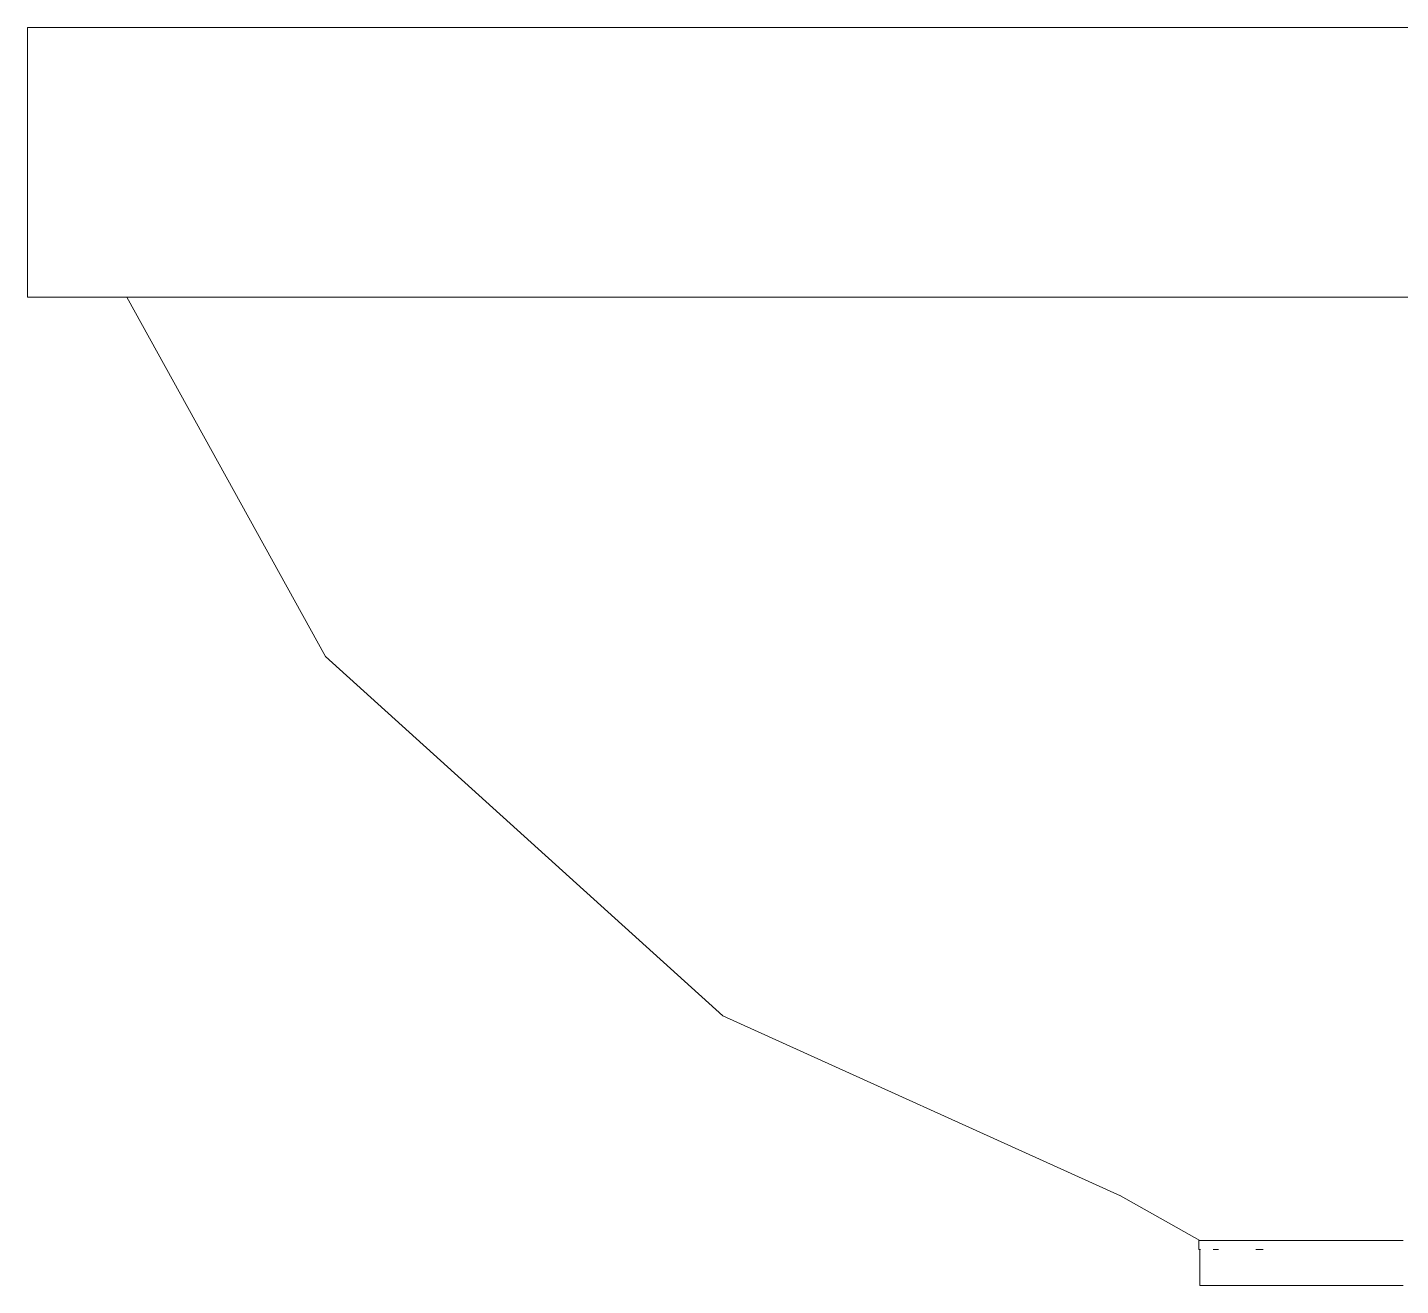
# Model space of a CAD drawing. Header units: millimetres. Extents: x -46169 to 135069, y -86316 to 18123.
# Drawn here: x 115459.8 to 115678.1, y -80940.2 to -80740.2 of the extents above; entities that cross this region are included whole.
import ezdxf

# ---------------------------------------------------------------- set-up
doc = ezdxf.new("R2010")
doc.units = ezdxf.units.MM
doc.header["$MEASUREMENT"] = 0
doc.linetypes.add('Wipeout_Contour', pattern=[1000, 0, -1000])
doc.layers.add('New_A-35-M_FFE_Sanitary', color=7, linetype='Continuous')
doc.layers.add('New_A-35-M_FFE_Sanitary_Pen_No__75', color=7, linetype='Continuous', lineweight=20, true_color=0x606060)

# ---------------------------------------------------------------- blocks, each defined once
blk = doc.blocks.new('Section Elem_148_3', base_point=(188935.42, -81480.18))
at = {"color": 254, "linetype": 'Wipeout_Contour', "lineweight": 0, "ltscale": 1411249.873847323}
blk.add_wipeout([(115586.16, -80740.18), (115586.16, -80783.04), (115754.74, -80783.04), (115754.74, -80780.69), (115754.74, -80780.24), (115759.74, -80780.24), (115759.74, -80780.69), (115759.74, -80783.04), (115759.78, -80783.04), (115759.78, -80740.18)], dxfattribs=at).dxf.layer = 'New_A-35-M_FFE_Sanitary'
at = {"color": 254, "linetype": 'Wipeout_Contour', "lineweight": 0, "ltscale": 563982.246671}
blk.add_wipeout([(115586.16, -80783.04), (115586.16, -80740.18), (115561.5, -80740.18), (115561.5, -80783.04)], dxfattribs=at).dxf.layer = 'New_A-35-M_FFE_Sanitary'
at = {"layer": 'New_A-35-M_FFE_Sanitary_Pen_No__75', "linetype": 'Continuous'}
blk.add_line((115759.78, -80740.18), (115586.16, -80740.18), dxfattribs=at)
at = {"color": 254, "linetype": 'Wipeout_Contour', "lineweight": 0, "ltscale": 563902.962487}
blk.add_wipeout([(115561.5, -80783.04), (115561.5, -80740.18), (115537.79, -80740.18), (115537.79, -80783.04)], dxfattribs=at).dxf.layer = 'New_A-35-M_FFE_Sanitary'
at = {"layer": 'New_A-35-M_FFE_Sanitary_Pen_No__75', "linetype": 'Continuous'}
blk.add_line((115586.16, -80740.18), (115561.5, -80740.18), dxfattribs=at)
at = {"color": 254, "linetype": 'Wipeout_Contour', "lineweight": 0, "ltscale": 563828.282931}
blk.add_wipeout([(115537.79, -80783.04), (115537.79, -80740.18), (115515.94, -80740.18), (115515.94, -80783.04)], dxfattribs=at).dxf.layer = 'New_A-35-M_FFE_Sanitary'
at = {"layer": 'New_A-35-M_FFE_Sanitary_Pen_No__75', "linetype": 'Continuous'}
blk.add_line((115561.5, -80740.18), (115537.79, -80740.18), dxfattribs=at)
at = {"color": 254, "linetype": 'Wipeout_Contour', "lineweight": 0, "ltscale": 563761.077479}
blk.add_wipeout([(115515.94, -80740.18), (115496.79, -80740.18), (115496.79, -80783.04), (115515.94, -80783.04)], dxfattribs=at).dxf.layer = 'New_A-35-M_FFE_Sanitary'
at = {"layer": 'New_A-35-M_FFE_Sanitary_Pen_No__75', "linetype": 'Continuous'}
blk.add_line((115537.79, -80740.18), (115515.94, -80740.18), dxfattribs=at)
at = {"color": 254, "linetype": 'Wipeout_Contour', "lineweight": 0, "ltscale": 563703.927831}
blk.add_wipeout([(115496.79, -80783.04), (115496.79, -80740.18), (115481.08, -80740.18), (115481.08, -80783.04)], dxfattribs=at).dxf.layer = 'New_A-35-M_FFE_Sanitary'
at = {"layer": 'New_A-35-M_FFE_Sanitary_Pen_No__75', "linetype": 'Continuous'}
blk.add_line((115515.94, -80740.18), (115496.79, -80740.18), dxfattribs=at)
at = {"color": 254, "linetype": 'Wipeout_Contour', "lineweight": 0, "ltscale": 563659.026934}
blk.add_wipeout([(115481.08, -80740.18), (115469.4, -80740.18), (115469.4, -80783.04), (115481.08, -80783.04)], dxfattribs=at).dxf.layer = 'New_A-35-M_FFE_Sanitary'
at = {"layer": 'New_A-35-M_FFE_Sanitary_Pen_No__75', "linetype": 'Continuous'}
blk.add_line((115496.79, -80740.18), (115481.08, -80740.18), dxfattribs=at)
at = {"color": 254, "linetype": 'Wipeout_Contour', "lineweight": 0, "ltscale": 563628.099733}
blk.add_wipeout([(115469.4, -80740.18), (115462.21, -80740.18), (115462.21, -80783.04), (115469.4, -80783.04)], dxfattribs=at).dxf.layer = 'New_A-35-M_FFE_Sanitary'
at = {"color": 254, "linetype": 'Wipeout_Contour', "lineweight": 0, "ltscale": 422855.124162}
blk.add_wipeout([(115483.99, -80783.04), (115477.7, -80783.04), (115514.38, -80840.18)], dxfattribs=at).dxf.layer = 'New_A-35-M_FFE_Sanitary'
at = {"layer": 'New_A-35-M_FFE_Sanitary_Pen_No__75', "linetype": 'Continuous'}
blk.add_line((115481.08, -80740.18), (115469.4, -80740.18), dxfattribs=at)
at = {"color": 254, "linetype": 'Wipeout_Contour', "lineweight": 0, "ltscale": 563612.333196}
blk.add_wipeout([(115459.78, -80783.04), (115462.21, -80783.04), (115462.21, -80740.18), (115459.78, -80740.18)], dxfattribs=at).dxf.layer = 'New_A-35-M_FFE_Sanitary'
at = {"color": 254, "linetype": 'Wipeout_Contour', "lineweight": 0, "ltscale": 422908.381078}
blk.add_wipeout([(115477.7, -80783.04), (115508.99, -80840.18), (115514.38, -80840.18)], dxfattribs=at).dxf.layer = 'New_A-35-M_FFE_Sanitary'
at = {"layer": 'New_A-35-M_FFE_Sanitary_Pen_No__75', "linetype": 'Continuous'}
for p, q in [((115462.21, -80740.18), (115459.78, -80740.18)), ((115459.78, -80783.04), (115459.78, -80740.18)), ((115469.4, -80740.18), (115462.21, -80740.18)), ((115462.21, -80783.04), (115459.78, -80783.04)), ((115469.4, -80783.04), (115462.21, -80783.04))]:
    blk.add_line(p, q, dxfattribs=at)
at = {"color": 254, "linetype": 'Wipeout_Contour', "lineweight": 0, "ltscale": 422875.756775}
blk.add_wipeout([(115483.99, -80783.04), (115523.14, -80840.18), (115494.21, -80783.04)], dxfattribs=at).dxf.layer = 'New_A-35-M_FFE_Sanitary'
at = {"color": 254, "linetype": 'Wipeout_Contour', "lineweight": 0, "ltscale": 422925.195856}
blk.add_wipeout([(115483.99, -80783.04), (115514.38, -80840.18), (115523.14, -80840.18)], dxfattribs=at).dxf.layer = 'New_A-35-M_FFE_Sanitary'
at = {"color": 254, "linetype": 'Wipeout_Contour', "lineweight": 0, "ltscale": 422904.99516}
blk.add_wipeout([(115494.21, -80783.04), (115534.93, -80840.18), (115507.96, -80783.04)], dxfattribs=at).dxf.layer = 'New_A-35-M_FFE_Sanitary'
at = {"color": 254, "linetype": 'Wipeout_Contour', "lineweight": 0, "ltscale": 422950.457377}
blk.add_wipeout([(115494.21, -80783.04), (115523.14, -80840.18), (115534.93, -80840.18)], dxfattribs=at).dxf.layer = 'New_A-35-M_FFE_Sanitary'
at = {"color": 254, "linetype": 'Wipeout_Contour', "lineweight": 0, "ltscale": 422941.71049}
blk.add_wipeout([(115507.96, -80783.04), (115549.29, -80840.18), (115524.72, -80783.04)], dxfattribs=at).dxf.layer = 'New_A-35-M_FFE_Sanitary'
at = {"color": 254, "linetype": 'Wipeout_Contour', "lineweight": 0, "ltscale": 422983.201488}
blk.add_wipeout([(115507.96, -80783.04), (115534.93, -80840.18), (115549.29, -80840.18)], dxfattribs=at).dxf.layer = 'New_A-35-M_FFE_Sanitary'
at = {"color": 254, "linetype": 'Wipeout_Contour', "lineweight": 0, "ltscale": 422843.895833}
blk.add_wipeout([(115477.7, -80783.04), (115475.57, -80783.04), (115508.99, -80840.18)], dxfattribs=at).dxf.layer = 'New_A-35-M_FFE_Sanitary'
at = {"color": 254, "linetype": 'Wipeout_Contour', "lineweight": 0, "ltscale": 422984.488177}
blk.add_wipeout([(115543.84, -80783.04), (115524.72, -80783.04), (115565.68, -80840.18)], dxfattribs=at).dxf.layer = 'New_A-35-M_FFE_Sanitary'
at = {"color": 254, "linetype": 'Wipeout_Contour', "lineweight": 0, "ltscale": 422900.653057}
blk.add_wipeout([(115508.99, -80840.18), (115475.57, -80783.04), (115507.17, -80840.18)], dxfattribs=at).dxf.layer = 'New_A-35-M_FFE_Sanitary'
at = {"color": 254, "linetype": 'Wipeout_Contour', "lineweight": 0, "ltscale": 423022.173077}
blk.add_wipeout([(115524.72, -80783.04), (115549.29, -80840.18), (115565.68, -80840.18)], dxfattribs=at).dxf.layer = 'New_A-35-M_FFE_Sanitary'
at = {"layer": 'New_A-35-M_FFE_Sanitary_Pen_No__75', "linetype": 'Continuous'}
for p, q in [((115481.08, -80783.04), (115469.4, -80783.04)), ((115496.79, -80783.04), (115481.08, -80783.04)), ((115515.94, -80783.04), (115496.79, -80783.04)), ((115537.79, -80783.04), (115515.94, -80783.04))]:
    blk.add_line(p, q, dxfattribs=at)
at = {"color": 254, "linetype": 'Wipeout_Contour', "lineweight": 0, "ltscale": 423031.682106}
blk.add_wipeout([(115543.84, -80783.04), (115583.46, -80840.18), (115564.58, -80783.04)], dxfattribs=at).dxf.layer = 'New_A-35-M_FFE_Sanitary'
at = {"color": 254, "linetype": 'Wipeout_Contour', "lineweight": 0, "ltscale": 423065.878803}
blk.add_wipeout([(115583.46, -80840.18), (115543.84, -80783.04), (115565.68, -80840.18)], dxfattribs=at).dxf.layer = 'New_A-35-M_FFE_Sanitary'
at = {"layer": 'New_A-35-M_FFE_Sanitary_Pen_No__75', "linetype": 'Continuous'}
blk.add_line((115561.5, -80783.04), (115537.79, -80783.04), dxfattribs=at)
at = {"color": 254, "linetype": 'Wipeout_Contour', "lineweight": 0, "ltscale": 423081.475761}
blk.add_wipeout([(115564.58, -80783.04), (115601.95, -80840.18), (115586.16, -80783.04)], dxfattribs=at).dxf.layer = 'New_A-35-M_FFE_Sanitary'
at = {"color": 254, "linetype": 'Wipeout_Contour', "lineweight": 0, "ltscale": 423012.483207}
blk.add_wipeout([(115508.99, -80840.18), (115544.78, -80868.76), (115514.38, -80840.18)], dxfattribs=at).dxf.layer = 'New_A-35-M_FFE_Sanitary'
at = {"color": 254, "linetype": 'Wipeout_Contour', "lineweight": 0, "ltscale": 423112.642432}
blk.add_wipeout([(115564.58, -80783.04), (115583.46, -80840.18), (115601.95, -80840.18)], dxfattribs=at).dxf.layer = 'New_A-35-M_FFE_Sanitary'
at = {"color": 254, "linetype": 'Wipeout_Contour', "lineweight": 0, "ltscale": 423050.063504}
blk.add_wipeout([(115508.99, -80840.18), (115540.28, -80868.76), (115544.78, -80868.76)], dxfattribs=at).dxf.layer = 'New_A-35-M_FFE_Sanitary'
at = {"color": 254, "linetype": 'Wipeout_Contour', "lineweight": 0, "ltscale": 423131.953262}
blk.add_wipeout([(115586.16, -80783.04), (115620.45, -80840.18), (115607.73, -80783.04)], dxfattribs=at).dxf.layer = 'New_A-35-M_FFE_Sanitary'
at = {"color": 254, "linetype": 'Wipeout_Contour', "lineweight": 0, "ltscale": 423029.991765}
blk.add_wipeout([(115523.14, -80840.18), (115514.38, -80840.18), (115552.08, -80868.76)], dxfattribs=at).dxf.layer = 'New_A-35-M_FFE_Sanitary'
at = {"color": 254, "linetype": 'Wipeout_Contour', "lineweight": 0, "ltscale": 423160.668948}
blk.add_wipeout([(115586.16, -80783.04), (115601.95, -80840.18), (115620.45, -80840.18)], dxfattribs=at).dxf.layer = 'New_A-35-M_FFE_Sanitary'
at = {"color": 254, "linetype": 'Wipeout_Contour', "lineweight": 0, "ltscale": 423064.201056}
blk.add_wipeout([(115552.08, -80868.76), (115514.38, -80840.18), (115544.78, -80868.76)], dxfattribs=at).dxf.layer = 'New_A-35-M_FFE_Sanitary'
at = {"layer": 'New_A-35-M_FFE_Sanitary_Pen_No__75', "linetype": 'Continuous'}
blk.add_line((115586.16, -80783.04), (115561.5, -80783.04), dxfattribs=at)
at = {"color": 254, "linetype": 'Wipeout_Contour', "lineweight": 0, "ltscale": 423181.172589}
blk.add_wipeout([(115628.47, -80783.04), (115607.73, -80783.04), (115638.23, -80840.18)], dxfattribs=at).dxf.layer = 'New_A-35-M_FFE_Sanitary'
at = {"color": 254, "linetype": 'Wipeout_Contour', "lineweight": 0, "ltscale": 423054.815485}
blk.add_wipeout([(115534.93, -80840.18), (115523.14, -80840.18), (115561.9, -80868.76)], dxfattribs=at).dxf.layer = 'New_A-35-M_FFE_Sanitary'
at = {"color": 254, "linetype": 'Wipeout_Contour', "lineweight": 0, "ltscale": 423208.115291}
blk.add_wipeout([(115607.73, -80783.04), (115620.45, -80840.18), (115638.23, -80840.18)], dxfattribs=at).dxf.layer = 'New_A-35-M_FFE_Sanitary'
at = {"color": 254, "linetype": 'Wipeout_Contour', "lineweight": 0, "ltscale": 423085.454251}
blk.add_wipeout([(115561.9, -80868.76), (115523.14, -80840.18), (115552.08, -80868.76)], dxfattribs=at).dxf.layer = 'New_A-35-M_FFE_Sanitary'
at = {"color": 254, "linetype": 'Wipeout_Contour', "lineweight": 0, "ltscale": 423227.238886}
blk.add_wipeout([(115647.59, -80783.04), (115628.47, -80783.04), (115654.61, -80840.18)], dxfattribs=at).dxf.layer = 'New_A-35-M_FFE_Sanitary'
at = {"color": 254, "linetype": 'Wipeout_Contour', "lineweight": 0, "ltscale": 423085.996659}
blk.add_wipeout([(115534.93, -80840.18), (115573.87, -80868.76), (115549.29, -80840.18)], dxfattribs=at).dxf.layer = 'New_A-35-M_FFE_Sanitary'
at = {"color": 254, "linetype": 'Wipeout_Contour', "lineweight": 0, "ltscale": 423253.159633}
blk.add_wipeout([(115628.47, -80783.04), (115638.23, -80840.18), (115654.61, -80840.18)], dxfattribs=at).dxf.layer = 'New_A-35-M_FFE_Sanitary'
at = {"color": 254, "linetype": 'Wipeout_Contour', "lineweight": 0, "ltscale": 423113.012093}
blk.add_wipeout([(115534.93, -80840.18), (115561.9, -80868.76), (115573.87, -80868.76)], dxfattribs=at).dxf.layer = 'New_A-35-M_FFE_Sanitary'
at = {"color": 254, "linetype": 'Wipeout_Contour', "lineweight": 0, "ltscale": 423268.379954}
blk.add_wipeout([(115664.35, -80783.04), (115647.59, -80783.04), (115668.98, -80840.18)], dxfattribs=at).dxf.layer = 'New_A-35-M_FFE_Sanitary'
at = {"color": 254, "linetype": 'Wipeout_Contour', "lineweight": 0, "ltscale": 423002.967853}
blk.add_wipeout([(115508.99, -80840.18), (115507.17, -80840.18), (115540.28, -80868.76)], dxfattribs=at).dxf.layer = 'New_A-35-M_FFE_Sanitary'
at = {"color": 254, "linetype": 'Wipeout_Contour', "lineweight": 0, "ltscale": 423122.332797}
blk.add_wipeout([(115549.29, -80840.18), (115587.52, -80868.76), (115565.68, -80840.18)], dxfattribs=at).dxf.layer = 'New_A-35-M_FFE_Sanitary'
at = {"color": 254, "linetype": 'Wipeout_Contour', "lineweight": 0, "ltscale": 423294.072827}
blk.add_wipeout([(115668.98, -80840.18), (115647.59, -80783.04), (115654.61, -80840.18)], dxfattribs=at).dxf.layer = 'New_A-35-M_FFE_Sanitary'
at = {"color": 254, "linetype": 'Wipeout_Contour', "lineweight": 0, "ltscale": 423043.580187}
blk.add_wipeout([(115507.17, -80840.18), (115538.76, -80868.76), (115540.28, -80868.76)], dxfattribs=at).dxf.layer = 'New_A-35-M_FFE_Sanitary'
at = {"color": 254, "linetype": 'Wipeout_Contour', "lineweight": 0, "ltscale": 423145.817741}
blk.add_wipeout([(115549.29, -80840.18), (115573.87, -80868.76), (115587.52, -80868.76)], dxfattribs=at).dxf.layer = 'New_A-35-M_FFE_Sanitary'
at = {"layer": 'New_A-35-M_FFE_Sanitary_Pen_No__75', "linetype": 'Continuous'}
blk.add_line((115475.57, -80783.04), (115507.17, -80840.18), dxfattribs=at)
at = {"color": 254, "linetype": 'Wipeout_Contour', "lineweight": 0, "ltscale": 423295.386996}
blk.add_wipeout([(115678.1, -80783.04), (115664.35, -80783.04), (115678.1, -80830.92)], dxfattribs=at).dxf.layer = 'New_A-35-M_FFE_Sanitary'
at = {"color": 254, "linetype": 'Wipeout_Contour', "lineweight": 0, "ltscale": 423162.425448}
blk.add_wipeout([(115583.46, -80840.18), (115565.68, -80840.18), (115602.34, -80868.76)], dxfattribs=at).dxf.layer = 'New_A-35-M_FFE_Sanitary'
at = {"color": 254, "linetype": 'Wipeout_Contour', "lineweight": 0, "ltscale": 564447.571256}
blk.add_wipeout([(115678.1, -80830.92), (115664.35, -80783.04), (115668.98, -80840.18), (115678.1, -80840.18)], dxfattribs=at).dxf.layer = 'New_A-35-M_FFE_Sanitary'
at = {"color": 254, "linetype": 'Wipeout_Contour', "lineweight": 0, "ltscale": 423182.613563}
blk.add_wipeout([(115565.68, -80840.18), (115587.52, -80868.76), (115602.34, -80868.76)], dxfattribs=at).dxf.layer = 'New_A-35-M_FFE_Sanitary'
at = {"layer": 'New_A-35-M_FFE_Sanitary_Pen_No__75', "linetype": 'Continuous'}
blk.add_line((115754.74, -80783.04), (115586.16, -80783.04), dxfattribs=at)
at = {"color": 254, "linetype": 'Wipeout_Contour', "lineweight": 0, "ltscale": 423204.73213}
blk.add_wipeout([(115583.46, -80840.18), (115617.75, -80868.76), (115601.95, -80840.18)], dxfattribs=at).dxf.layer = 'New_A-35-M_FFE_Sanitary'
at = {"color": 254, "linetype": 'Wipeout_Contour', "lineweight": 0, "ltscale": 423137.085274}
blk.add_wipeout([(115544.78, -80868.76), (115540.28, -80868.76), (115575.17, -80897.33)], dxfattribs=at).dxf.layer = 'New_A-35-M_FFE_Sanitary'
at = {"color": 254, "linetype": 'Wipeout_Contour', "lineweight": 0, "ltscale": 423221.989215}
blk.add_wipeout([(115617.75, -80868.76), (115583.46, -80840.18), (115602.34, -80868.76)], dxfattribs=at).dxf.layer = 'New_A-35-M_FFE_Sanitary'
at = {"color": 254, "linetype": 'Wipeout_Contour', "lineweight": 0, "ltscale": 423175.366534}
blk.add_wipeout([(115540.28, -80868.76), (115571.57, -80897.33), (115575.17, -80897.33)], dxfattribs=at).dxf.layer = 'New_A-35-M_FFE_Sanitary'
at = {"color": 254, "linetype": 'Wipeout_Contour', "lineweight": 0, "ltscale": 423247.623917}
blk.add_wipeout([(115620.45, -80840.18), (115601.95, -80840.18), (115633.16, -80868.76)], dxfattribs=at).dxf.layer = 'New_A-35-M_FFE_Sanitary'
at = {"color": 254, "linetype": 'Wipeout_Contour', "lineweight": 0, "ltscale": 423151.472009}
blk.add_wipeout([(115552.08, -80868.76), (115544.78, -80868.76), (115581.01, -80897.33)], dxfattribs=at).dxf.layer = 'New_A-35-M_FFE_Sanitary'
at = {"color": 254, "linetype": 'Wipeout_Contour', "lineweight": 0, "ltscale": 423262.43374}
blk.add_wipeout([(115633.16, -80868.76), (115601.95, -80840.18), (115617.75, -80868.76)], dxfattribs=at).dxf.layer = 'New_A-35-M_FFE_Sanitary'
at = {"color": 254, "linetype": 'Wipeout_Contour', "lineweight": 0, "ltscale": 423186.826003}
blk.add_wipeout([(115581.01, -80897.33), (115544.78, -80868.76), (115575.17, -80897.33)], dxfattribs=at).dxf.layer = 'New_A-35-M_FFE_Sanitary'
at = {"color": 254, "linetype": 'Wipeout_Contour', "lineweight": 0, "ltscale": 423289.450476}
blk.add_wipeout([(115620.45, -80840.18), (115647.98, -80868.76), (115638.23, -80840.18)], dxfattribs=at).dxf.layer = 'New_A-35-M_FFE_Sanitary'
at = {"color": 254, "linetype": 'Wipeout_Contour', "lineweight": 0, "ltscale": 423171.885252}
blk.add_wipeout([(115561.9, -80868.76), (115552.08, -80868.76), (115588.87, -80897.33)], dxfattribs=at).dxf.layer = 'New_A-35-M_FFE_Sanitary'
at = {"color": 254, "linetype": 'Wipeout_Contour', "lineweight": 0, "ltscale": 423302.395079}
blk.add_wipeout([(115620.45, -80840.18), (115633.16, -80868.76), (115647.98, -80868.76)], dxfattribs=at).dxf.layer = 'New_A-35-M_FFE_Sanitary'
at = {"color": 254, "linetype": 'Wipeout_Contour', "lineweight": 0, "ltscale": 423204.071497}
blk.add_wipeout([(115552.08, -80868.76), (115581.01, -80897.33), (115588.87, -80897.33)], dxfattribs=at).dxf.layer = 'New_A-35-M_FFE_Sanitary'
at = {"color": 254, "linetype": 'Wipeout_Contour', "lineweight": 0, "ltscale": 423328.600965}
blk.add_wipeout([(115638.23, -80840.18), (115661.63, -80868.76), (115654.61, -80840.18)], dxfattribs=at).dxf.layer = 'New_A-35-M_FFE_Sanitary'
at = {"color": 254, "linetype": 'Wipeout_Contour', "lineweight": 0, "ltscale": 423197.536071}
blk.add_wipeout([(115561.9, -80868.76), (115598.44, -80897.33), (115573.87, -80868.76)], dxfattribs=at).dxf.layer = 'New_A-35-M_FFE_Sanitary'
at = {"color": 254, "linetype": 'Wipeout_Contour', "lineweight": 0, "ltscale": 423340.339446}
blk.add_wipeout([(115638.23, -80840.18), (115647.98, -80868.76), (115661.63, -80868.76)], dxfattribs=at).dxf.layer = 'New_A-35-M_FFE_Sanitary'
at = {"color": 254, "linetype": 'Wipeout_Contour', "lineweight": 0, "ltscale": 423226.443093}
blk.add_wipeout([(115598.44, -80897.33), (115561.9, -80868.76), (115588.87, -80897.33)], dxfattribs=at).dxf.layer = 'New_A-35-M_FFE_Sanitary'
at = {"color": 254, "linetype": 'Wipeout_Contour', "lineweight": 0, "ltscale": 423363.568561}
blk.add_wipeout([(115668.98, -80840.18), (115654.61, -80840.18), (115673.6, -80868.76)], dxfattribs=at).dxf.layer = 'New_A-35-M_FFE_Sanitary'
at = {"color": 254, "linetype": 'Wipeout_Contour', "lineweight": 0, "ltscale": 423129.281231}
blk.add_wipeout([(115540.28, -80868.76), (115538.76, -80868.76), (115571.57, -80897.33)], dxfattribs=at).dxf.layer = 'New_A-35-M_FFE_Sanitary'
at = {"color": 254, "linetype": 'Wipeout_Contour', "lineweight": 0, "ltscale": 423227.436077}
blk.add_wipeout([(115573.87, -80868.76), (115609.37, -80897.33), (115587.52, -80868.76)], dxfattribs=at).dxf.layer = 'New_A-35-M_FFE_Sanitary'
at = {"color": 254, "linetype": 'Wipeout_Contour', "lineweight": 0, "ltscale": 423374.809816}
blk.add_wipeout([(115673.6, -80868.76), (115654.61, -80840.18), (115661.63, -80868.76)], dxfattribs=at).dxf.layer = 'New_A-35-M_FFE_Sanitary'
at = {"color": 254, "linetype": 'Wipeout_Contour', "lineweight": 0, "ltscale": 423170.128388}
blk.add_wipeout([(115571.57, -80897.33), (115538.76, -80868.76), (115570.36, -80897.33)], dxfattribs=at).dxf.layer = 'New_A-35-M_FFE_Sanitary'
at = {"color": 254, "linetype": 'Wipeout_Contour', "lineweight": 0, "ltscale": 423253.083356}
blk.add_wipeout([(115573.87, -80868.76), (115598.44, -80897.33), (115609.37, -80897.33)], dxfattribs=at).dxf.layer = 'New_A-35-M_FFE_Sanitary'
at = {"layer": 'New_A-35-M_FFE_Sanitary_Pen_No__75', "linetype": 'Continuous'}
blk.add_line((115507.17, -80840.18), (115538.76, -80868.76), dxfattribs=at)
at = {"color": 254, "linetype": 'Wipeout_Contour', "lineweight": 0, "ltscale": 423380.277018}
blk.add_wipeout([(115668.98, -80840.18), (115678.1, -80858.23), (115678.1, -80840.18)], dxfattribs=at).dxf.layer = 'New_A-35-M_FFE_Sanitary'
at = {"color": 254, "linetype": 'Wipeout_Contour', "lineweight": 0, "ltscale": 423260.433849}
blk.add_wipeout([(115587.52, -80868.76), (115621.22, -80897.33), (115602.34, -80868.76)], dxfattribs=at).dxf.layer = 'New_A-35-M_FFE_Sanitary'
at = {"color": 254, "linetype": 'Wipeout_Contour', "lineweight": 0, "ltscale": 564536.008142}
blk.add_wipeout([(115678.1, -80858.23), (115668.98, -80840.18), (115673.6, -80868.76), (115678.1, -80868.76)], dxfattribs=at).dxf.layer = 'New_A-35-M_FFE_Sanitary'
at = {"color": 254, "linetype": 'Wipeout_Contour', "lineweight": 0, "ltscale": 423282.971883}
blk.add_wipeout([(115587.52, -80868.76), (115609.37, -80897.33), (115621.22, -80897.33)], dxfattribs=at).dxf.layer = 'New_A-35-M_FFE_Sanitary'
at = {"color": 254, "linetype": 'Wipeout_Contour', "lineweight": 0, "ltscale": 423295.258618}
blk.add_wipeout([(115602.34, -80868.76), (115633.55, -80897.33), (115617.75, -80868.76)], dxfattribs=at).dxf.layer = 'New_A-35-M_FFE_Sanitary'
at = {"color": 254, "linetype": 'Wipeout_Contour', "lineweight": 0, "ltscale": 423314.961997}
blk.add_wipeout([(115602.34, -80868.76), (115621.22, -80897.33), (115633.55, -80897.33)], dxfattribs=at).dxf.layer = 'New_A-35-M_FFE_Sanitary'
at = {"color": 254, "linetype": 'Wipeout_Contour', "lineweight": 0, "ltscale": 423330.570327}
blk.add_wipeout([(115617.75, -80868.76), (115645.88, -80897.33), (115633.16, -80868.76)], dxfattribs=at).dxf.layer = 'New_A-35-M_FFE_Sanitary'
at = {"color": 254, "linetype": 'Wipeout_Contour', "lineweight": 0, "ltscale": 423347.826822}
blk.add_wipeout([(115617.75, -80868.76), (115633.55, -80897.33), (115645.88, -80897.33)], dxfattribs=at).dxf.layer = 'New_A-35-M_FFE_Sanitary'
at = {"color": 254, "linetype": 'Wipeout_Contour', "lineweight": 0, "ltscale": 423365.009042}
blk.add_wipeout([(115633.16, -80868.76), (115657.73, -80897.33), (115647.98, -80868.76)], dxfattribs=at).dxf.layer = 'New_A-35-M_FFE_Sanitary'
at = {"color": 254, "linetype": 'Wipeout_Contour', "lineweight": 0, "ltscale": 423380.305154}
blk.add_wipeout([(115633.16, -80868.76), (115645.88, -80897.33), (115657.73, -80897.33)], dxfattribs=at).dxf.layer = 'New_A-35-M_FFE_Sanitary'
at = {"color": 254, "linetype": 'Wipeout_Contour', "lineweight": 0, "ltscale": 423397.248703}
blk.add_wipeout([(115661.63, -80868.76), (115647.98, -80868.76), (115668.66, -80897.33)], dxfattribs=at).dxf.layer = 'New_A-35-M_FFE_Sanitary'
at = {"color": 254, "linetype": 'Wipeout_Contour', "lineweight": 0, "ltscale": 423286.629914}
blk.add_wipeout([(115575.17, -80897.33), (115571.57, -80897.33), (115635.95, -80925.9)], dxfattribs=at).dxf.layer = 'New_A-35-M_FFE_Sanitary'
at = {"color": 254, "linetype": 'Wipeout_Contour', "lineweight": 0, "ltscale": 423411.151177}
blk.add_wipeout([(115668.66, -80897.33), (115647.98, -80868.76), (115657.73, -80897.33)], dxfattribs=at).dxf.layer = 'New_A-35-M_FFE_Sanitary'
at = {"color": 254, "linetype": 'Wipeout_Contour', "lineweight": 0, "ltscale": 423351.162244}
blk.add_wipeout([(115635.95, -80925.9), (115571.57, -80897.33), (115634.16, -80925.9)], dxfattribs=at).dxf.layer = 'New_A-35-M_FFE_Sanitary'
at = {"color": 254, "linetype": 'Wipeout_Contour', "lineweight": 0, "ltscale": 564584.000181}
blk.add_wipeout([(115673.6, -80868.76), (115661.63, -80868.76), (115678.1, -80897.11), (115678.1, -80896.53)], dxfattribs=at).dxf.layer = 'New_A-35-M_FFE_Sanitary'
at = {"color": 254, "linetype": 'Wipeout_Contour', "lineweight": 0, "ltscale": 423296.721941}
blk.add_wipeout([(115581.01, -80897.33), (115575.17, -80897.33), (115638.87, -80925.9)], dxfattribs=at).dxf.layer = 'New_A-35-M_FFE_Sanitary'
at = {"color": 254, "linetype": 'Wipeout_Contour', "lineweight": 0, "ltscale": 564597.598683}
blk.add_wipeout([(115678.1, -80897.11), (115661.63, -80868.76), (115668.66, -80897.33), (115678.1, -80897.33)], dxfattribs=at).dxf.layer = 'New_A-35-M_FFE_Sanitary'
at = {"color": 254, "linetype": 'Wipeout_Contour', "lineweight": 0, "ltscale": 423357.987404}
blk.add_wipeout([(115575.17, -80897.33), (115635.95, -80925.9), (115638.87, -80925.9)], dxfattribs=at).dxf.layer = 'New_A-35-M_FFE_Sanitary'
at = {"color": 254, "linetype": 'Wipeout_Contour', "lineweight": 0, "ltscale": 423428.736598}
blk.add_wipeout([(115673.6, -80868.76), (115678.1, -80879.05), (115678.1, -80868.76)], dxfattribs=at).dxf.layer = 'New_A-35-M_FFE_Sanitary'
at = {"color": 254, "linetype": 'Wipeout_Contour', "lineweight": 0, "ltscale": 423311.134497}
blk.add_wipeout([(115581.01, -80897.33), (115642.8, -80925.9), (115588.87, -80897.33)], dxfattribs=at).dxf.layer = 'New_A-35-M_FFE_Sanitary'
at = {"color": 254, "linetype": 'Wipeout_Contour', "lineweight": 0, "ltscale": 423444.866037}
blk.add_wipeout([(115673.6, -80868.76), (115678.1, -80896.53), (115678.1, -80879.05)], dxfattribs=at).dxf.layer = 'New_A-35-M_FFE_Sanitary'
at = {"color": 254, "linetype": 'Wipeout_Contour', "lineweight": 0, "ltscale": 423368.39673}
blk.add_wipeout([(115642.8, -80925.9), (115581.01, -80897.33), (115638.87, -80925.9)], dxfattribs=at).dxf.layer = 'New_A-35-M_FFE_Sanitary'
at = {"color": 254, "linetype": 'Wipeout_Contour', "lineweight": 0, "ltscale": 423329.312067}
blk.add_wipeout([(115588.87, -80897.33), (115647.59, -80925.9), (115598.44, -80897.33)], dxfattribs=at).dxf.layer = 'New_A-35-M_FFE_Sanitary'
at = {"color": 254, "linetype": 'Wipeout_Contour', "lineweight": 0, "ltscale": 423381.992443}
blk.add_wipeout([(115588.87, -80897.33), (115642.8, -80925.9), (115647.59, -80925.9)], dxfattribs=at).dxf.layer = 'New_A-35-M_FFE_Sanitary'
at = {"color": 254, "linetype": 'Wipeout_Contour', "lineweight": 0, "ltscale": 423350.552909}
blk.add_wipeout([(115598.44, -80897.33), (115653.05, -80925.9), (115609.37, -80897.33)], dxfattribs=at).dxf.layer = 'New_A-35-M_FFE_Sanitary'
at = {"color": 254, "linetype": 'Wipeout_Contour', "lineweight": 0, "ltscale": 423398.251266}
blk.add_wipeout([(115598.44, -80897.33), (115647.59, -80925.9), (115653.05, -80925.9)], dxfattribs=at).dxf.layer = 'New_A-35-M_FFE_Sanitary'
at = {"color": 254, "linetype": 'Wipeout_Contour', "lineweight": 0, "ltscale": 423374.040539}
blk.add_wipeout([(115609.37, -80897.33), (115658.98, -80925.9), (115621.22, -80897.33)], dxfattribs=at).dxf.layer = 'New_A-35-M_FFE_Sanitary'
at = {"color": 254, "linetype": 'Wipeout_Contour', "lineweight": 0, "ltscale": 423416.549284}
blk.add_wipeout([(115609.37, -80897.33), (115653.05, -80925.9), (115658.98, -80925.9)], dxfattribs=at).dxf.layer = 'New_A-35-M_FFE_Sanitary'
at = {"color": 254, "linetype": 'Wipeout_Contour', "lineweight": 0, "ltscale": 423398.870482}
blk.add_wipeout([(115621.22, -80897.33), (115665.14, -80925.9), (115633.55, -80897.33)], dxfattribs=at).dxf.layer = 'New_A-35-M_FFE_Sanitary'
at = {"color": 254, "linetype": 'Wipeout_Contour', "lineweight": 0, "ltscale": 423436.185616}
blk.add_wipeout([(115665.14, -80925.9), (115621.22, -80897.33), (115658.98, -80925.9)], dxfattribs=at).dxf.layer = 'New_A-35-M_FFE_Sanitary'
at = {"color": 254, "linetype": 'Wipeout_Contour', "lineweight": 0, "ltscale": 423424.085753}
blk.add_wipeout([(115645.88, -80897.33), (115633.55, -80897.33), (115671.31, -80925.9)], dxfattribs=at).dxf.layer = 'New_A-35-M_FFE_Sanitary'
at = {"color": 254, "linetype": 'Wipeout_Contour', "lineweight": 0, "ltscale": 423456.406226}
blk.add_wipeout([(115671.31, -80925.9), (115633.55, -80897.33), (115665.14, -80925.9)], dxfattribs=at).dxf.layer = 'New_A-35-M_FFE_Sanitary'
at = {"color": 254, "linetype": 'Wipeout_Contour', "lineweight": 0, "ltscale": 423281.246688}
blk.add_wipeout([(115571.57, -80897.33), (115570.36, -80897.33), (115634.16, -80925.9)], dxfattribs=at).dxf.layer = 'New_A-35-M_FFE_Sanitary'
at = {"color": 254, "linetype": 'Wipeout_Contour', "lineweight": 0, "ltscale": 423448.714475}
blk.add_wipeout([(115645.88, -80897.33), (115677.23, -80925.9), (115657.73, -80897.33)], dxfattribs=at).dxf.layer = 'New_A-35-M_FFE_Sanitary'
at = {"color": 254, "linetype": 'Wipeout_Contour', "lineweight": 0, "ltscale": 423348.18218}
blk.add_wipeout([(115570.36, -80897.33), (115633.55, -80925.9), (115634.16, -80925.9)], dxfattribs=at).dxf.layer = 'New_A-35-M_FFE_Sanitary'
at = {"color": 254, "linetype": 'Wipeout_Contour', "lineweight": 0, "ltscale": 423476.435494}
blk.add_wipeout([(115677.23, -80925.9), (115645.88, -80897.33), (115671.31, -80925.9)], dxfattribs=at).dxf.layer = 'New_A-35-M_FFE_Sanitary'
at = {"layer": 'New_A-35-M_FFE_Sanitary_Pen_No__75', "linetype": 'Continuous'}
blk.add_line((115538.76, -80868.76), (115570.36, -80897.33), dxfattribs=at)
at = {"color": 254, "linetype": 'Wipeout_Contour', "lineweight": 0, "ltscale": 423471.806786}
blk.add_wipeout([(115668.66, -80897.33), (115657.73, -80897.33), (115682.7, -80925.9)], dxfattribs=at).dxf.layer = 'New_A-35-M_FFE_Sanitary'
at = {"color": 254, "linetype": 'Wipeout_Contour', "lineweight": 0, "ltscale": 564587.919339}
blk.add_wipeout([(115634.16, -80925.9), (115647.42, -80932.92), (115647.58, -80933), (115635.95, -80925.9)], dxfattribs=at).dxf.layer = 'New_A-35-M_FFE_Sanitary'
at = {"color": 254, "linetype": 'Wipeout_Contour', "lineweight": 0, "ltscale": 423495.505218}
blk.add_wipeout([(115682.7, -80925.9), (115657.73, -80897.33), (115677.23, -80925.9)], dxfattribs=at).dxf.layer = 'New_A-35-M_FFE_Sanitary'
at = {"color": 254, "linetype": 'Wipeout_Contour', "lineweight": 0, "ltscale": 423446.80337}
blk.add_wipeout([(115647.65, -80933.04), (115634.16, -80925.9), (115646.57, -80933.04)], dxfattribs=at).dxf.layer = 'New_A-35-M_FFE_Sanitary'
at = {"color": 254, "linetype": 'Wipeout_Contour', "lineweight": 0, "ltscale": 423492.471292}
blk.add_wipeout([(115668.66, -80897.33), (115687.48, -80925.9), (115678.23, -80897.33)], dxfattribs=at).dxf.layer = 'New_A-35-M_FFE_Sanitary'
at = {"color": 254, "linetype": 'Wipeout_Contour', "lineweight": 0, "ltscale": 423439.310591}
blk.add_wipeout([(115638.87, -80925.9), (115635.95, -80925.9), (115649.4, -80933.04)], dxfattribs=at).dxf.layer = 'New_A-35-M_FFE_Sanitary'
at = {"color": 254, "linetype": 'Wipeout_Contour', "lineweight": 0, "ltscale": 423512.885274}
blk.add_wipeout([(115687.48, -80925.9), (115668.66, -80897.33), (115682.7, -80925.9)], dxfattribs=at).dxf.layer = 'New_A-35-M_FFE_Sanitary'
at = {"color": 254, "linetype": 'Wipeout_Contour', "lineweight": 0, "ltscale": 423450.633931}
blk.add_wipeout([(115649.4, -80933.04), (115635.95, -80925.9), (115647.65, -80933.04)], dxfattribs=at).dxf.layer = 'New_A-35-M_FFE_Sanitary'
at = {"color": 254, "linetype": 'Wipeout_Contour', "lineweight": 0, "ltscale": 423446.779089}
blk.add_wipeout([(115642.8, -80925.9), (115638.87, -80925.9), (115651.75, -80933.04)], dxfattribs=at).dxf.layer = 'New_A-35-M_FFE_Sanitary'
at = {"color": 254, "linetype": 'Wipeout_Contour', "lineweight": 0, "ltscale": 423456.432146}
blk.add_wipeout([(115638.87, -80925.9), (115649.4, -80933.04), (115651.75, -80933.04)], dxfattribs=at).dxf.layer = 'New_A-35-M_FFE_Sanitary'
at = {"color": 254, "linetype": 'Wipeout_Contour', "lineweight": 0, "ltscale": 423456.190539}
blk.add_wipeout([(115642.8, -80925.9), (115654.62, -80933.04), (115647.59, -80925.9)], dxfattribs=at).dxf.layer = 'New_A-35-M_FFE_Sanitary'
at = {"color": 254, "linetype": 'Wipeout_Contour', "lineweight": 0, "ltscale": 423463.980979}
blk.add_wipeout([(115654.62, -80933.04), (115642.8, -80925.9), (115651.75, -80933.04)], dxfattribs=at).dxf.layer = 'New_A-35-M_FFE_Sanitary'
at = {"color": 254, "linetype": 'Wipeout_Contour', "lineweight": 0, "ltscale": 423467.169404}
blk.add_wipeout([(115647.59, -80925.9), (115657.9, -80933.04), (115653.05, -80925.9)], dxfattribs=at).dxf.layer = 'New_A-35-M_FFE_Sanitary'
at = {"color": 254, "linetype": 'Wipeout_Contour', "lineweight": 0, "ltscale": 423472.999188}
blk.add_wipeout([(115647.59, -80925.9), (115654.62, -80933.04), (115657.9, -80933.04)], dxfattribs=at).dxf.layer = 'New_A-35-M_FFE_Sanitary'
at = {"color": 254, "linetype": 'Wipeout_Contour', "lineweight": 0, "ltscale": 423479.26719}
blk.add_wipeout([(115658.98, -80925.9), (115653.05, -80925.9), (115661.45, -80933.04)], dxfattribs=at).dxf.layer = 'New_A-35-M_FFE_Sanitary'
at = {"color": 254, "linetype": 'Wipeout_Contour', "lineweight": 0, "ltscale": 423462.479626}
blk.add_wipeout([(115647.42, -80932.92), (115647.65, -80933.04), (115647.58, -80933)], dxfattribs=at).dxf.layer = 'New_A-35-M_FFE_Sanitary'
at = {"color": 254, "linetype": 'Wipeout_Contour', "lineweight": 0, "ltscale": 423431.298844}
blk.add_wipeout([(115634.16, -80925.9), (115633.55, -80925.9), (115646.57, -80933.04)], dxfattribs=at).dxf.layer = 'New_A-35-M_FFE_Sanitary'
at = {"color": 254, "linetype": 'Wipeout_Contour', "lineweight": 0, "ltscale": 423483.15393}
blk.add_wipeout([(115653.05, -80925.9), (115657.9, -80933.04), (115661.45, -80933.04)], dxfattribs=at).dxf.layer = 'New_A-35-M_FFE_Sanitary'
at = {"color": 254, "linetype": 'Wipeout_Contour', "lineweight": 0, "ltscale": 423445.082826}
blk.add_wipeout([(115633.55, -80925.9), (115646.21, -80933.04), (115646.57, -80933.04)], dxfattribs=at).dxf.layer = 'New_A-35-M_FFE_Sanitary'
at = {"color": 254, "linetype": 'Wipeout_Contour', "lineweight": 0, "ltscale": 423491.959924}
blk.add_wipeout([(115665.14, -80925.9), (115658.98, -80925.9), (115665.14, -80933.04)], dxfattribs=at).dxf.layer = 'New_A-35-M_FFE_Sanitary'
at = {"layer": 'New_A-35-M_FFE_Sanitary_Pen_No__75', "linetype": 'Continuous'}
blk.add_line((115570.36, -80897.33), (115633.55, -80925.9), dxfattribs=at)
at = {"color": 254, "linetype": 'Wipeout_Contour', "lineweight": 0, "ltscale": 423494.092068}
blk.add_wipeout([(115658.98, -80925.9), (115661.45, -80933.04), (115665.14, -80933.04)], dxfattribs=at).dxf.layer = 'New_A-35-M_FFE_Sanitary'
at = {"color": 254, "linetype": 'Wipeout_Contour', "lineweight": 0, "ltscale": 846929.328989}
blk.add_wipeout([(115646.21, -80940.18), (115646.57, -80940.18), (115646.57, -80933.04), (115646.3, -80933.04), (115646.3, -80934.47), (115646.21, -80934.47)], dxfattribs=at).dxf.layer = 'New_A-35-M_FFE_Sanitary'
at = {"color": 254, "linetype": 'Wipeout_Contour', "lineweight": 0, "ltscale": 423505.416246}
blk.add_wipeout([(115671.31, -80925.9), (115665.14, -80925.9), (115668.84, -80933.04)], dxfattribs=at).dxf.layer = 'New_A-35-M_FFE_Sanitary'
at = {"color": 254, "linetype": 'Wipeout_Contour', "lineweight": 0, "ltscale": 423505.525073}
blk.add_wipeout([(115665.14, -80933.04), (115668.84, -80933.04), (115665.14, -80925.9)], dxfattribs=at).dxf.layer = 'New_A-35-M_FFE_Sanitary'
at = {"color": 254, "linetype": 'Wipeout_Contour', "lineweight": 0, "ltscale": 423518.575024}
blk.add_wipeout([(115671.31, -80925.9), (115672.39, -80933.04), (115677.23, -80925.9)], dxfattribs=at).dxf.layer = 'New_A-35-M_FFE_Sanitary'
at = {"color": 254, "linetype": 'Wipeout_Contour', "lineweight": 0, "ltscale": 423515.943708}
blk.add_wipeout([(115668.84, -80933.04), (115672.39, -80933.04), (115671.31, -80925.9)], dxfattribs=at).dxf.layer = 'New_A-35-M_FFE_Sanitary'
at = {"color": 254, "linetype": 'Wipeout_Contour', "lineweight": 0, "ltscale": 423530.556144}
blk.add_wipeout([(115677.23, -80925.9), (115675.66, -80933.04), (115682.7, -80925.9)], dxfattribs=at).dxf.layer = 'New_A-35-M_FFE_Sanitary'
at = {"color": 254, "linetype": 'Wipeout_Contour', "lineweight": 0, "ltscale": 423526.40861}
blk.add_wipeout([(115672.39, -80933.04), (115675.66, -80933.04), (115677.23, -80925.9)], dxfattribs=at).dxf.layer = 'New_A-35-M_FFE_Sanitary'
at = {"color": 254, "linetype": 'Wipeout_Contour', "lineweight": 0, "ltscale": 423536.137618}
blk.add_wipeout([(115682.7, -80925.9), (115675.66, -80933.04), (115678.53, -80933.04)], dxfattribs=at).dxf.layer = 'New_A-35-M_FFE_Sanitary'
at = {"color": 254, "linetype": 'Wipeout_Contour', "lineweight": 0, "ltscale": 564721.901542}
blk.add_wipeout([(115678.53, -80940.18), (115678.53, -80933.04), (115675.66, -80933.04), (115675.66, -80940.18)], dxfattribs=at).dxf.layer = 'New_A-35-M_FFE_Sanitary'
at = {"color": 254, "linetype": 'Wipeout_Contour', "lineweight": 0, "ltscale": 564711.833852}
blk.add_wipeout([(115675.66, -80940.18), (115675.66, -80933.04), (115672.39, -80933.04), (115672.39, -80940.18)], dxfattribs=at).dxf.layer = 'New_A-35-M_FFE_Sanitary'
at = {"layer": 'New_A-35-M_FFE_Sanitary_Pen_No__75', "linetype": 'Continuous'}
for p, q in [((115675.66, -80933.04), (115678.53, -80933.04)), ((115678.53, -80940.18), (115675.66, -80940.18))]:
    blk.add_line(p, q, dxfattribs=at)
at = {"color": 254, "linetype": 'Wipeout_Contour', "lineweight": 0, "ltscale": 564700.648549}
blk.add_wipeout([(115672.39, -80940.18), (115672.39, -80933.04), (115668.84, -80933.04), (115668.84, -80940.18)], dxfattribs=at).dxf.layer = 'New_A-35-M_FFE_Sanitary'
at = {"layer": 'New_A-35-M_FFE_Sanitary_Pen_No__75', "linetype": 'Continuous'}
for p, q in [((115672.39, -80933.04), (115675.66, -80933.04)), ((115675.66, -80940.18), (115672.39, -80940.18))]:
    blk.add_line(p, q, dxfattribs=at)
at = {"color": 254, "linetype": 'Wipeout_Contour', "lineweight": 0, "ltscale": 564688.77332}
blk.add_wipeout([(115668.84, -80940.18), (115668.84, -80933.04), (115665.14, -80933.04), (115665.14, -80940.18)], dxfattribs=at).dxf.layer = 'New_A-35-M_FFE_Sanitary'
at = {"layer": 'New_A-35-M_FFE_Sanitary_Pen_No__75', "linetype": 'Continuous'}
for p, q in [((115668.84, -80933.04), (115672.39, -80933.04)), ((115672.39, -80940.18), (115668.84, -80940.18))]:
    blk.add_line(p, q, dxfattribs=at)
at = {"color": 254, "linetype": 'Wipeout_Contour', "lineweight": 0, "ltscale": 564676.664747}
blk.add_wipeout([(115665.14, -80933.04), (115661.45, -80933.04), (115661.45, -80940.18), (115665.14, -80940.18)], dxfattribs=at).dxf.layer = 'New_A-35-M_FFE_Sanitary'
at = {"layer": 'New_A-35-M_FFE_Sanitary_Pen_No__75', "linetype": 'Continuous'}
for p, q in [((115665.14, -80933.04), (115668.84, -80933.04)), ((115668.84, -80940.18), (115665.14, -80940.18))]:
    blk.add_line(p, q, dxfattribs=at)
at = {"color": 254, "linetype": 'Wipeout_Contour', "lineweight": 0, "ltscale": 564664.789773}
blk.add_wipeout([(115661.45, -80940.18), (115661.45, -80933.04), (115657.9, -80933.04), (115657.9, -80940.18)], dxfattribs=at).dxf.layer = 'New_A-35-M_FFE_Sanitary'
at = {"layer": 'New_A-35-M_FFE_Sanitary_Pen_No__75', "linetype": 'Continuous'}
for p, q in [((115661.45, -80933.04), (115665.14, -80933.04)), ((115665.14, -80940.18), (115661.45, -80940.18))]:
    blk.add_line(p, q, dxfattribs=at)
at = {"color": 254, "linetype": 'Wipeout_Contour', "lineweight": 0, "ltscale": 1129298.303976346}
blk.add_wipeout([(115655.15, -80933.04), (115654.62, -80933.04), (115654.62, -80940.18), (115657.9, -80940.18), (115657.9, -80933.04), (115656.11, -80933.04), (115656.11, -80934.47), (115655.15, -80934.47)], dxfattribs=at).dxf.layer = 'New_A-35-M_FFE_Sanitary'
at = {"layer": 'New_A-35-M_FFE_Sanitary_Pen_No__75', "linetype": 'Continuous'}
for p, q in [((115657.9, -80933.04), (115661.45, -80933.04)), ((115661.45, -80940.18), (115657.9, -80940.18))]:
    blk.add_line(p, q, dxfattribs=at)
at = {"color": 254, "linetype": 'Wipeout_Contour', "lineweight": 0, "ltscale": 564643.53678}
blk.add_wipeout([(115654.62, -80940.18), (115654.62, -80933.04), (115651.75, -80933.04), (115651.75, -80940.18)], dxfattribs=at).dxf.layer = 'New_A-35-M_FFE_Sanitary'
at = {"layer": 'New_A-35-M_FFE_Sanitary_Pen_No__75', "linetype": 'Continuous'}
blk.add_line((115657.9, -80940.18), (115654.62, -80940.18), dxfattribs=at)
at = {"color": 254, "linetype": 'Wipeout_Contour', "lineweight": 0, "ltscale": 564634.975779}
blk.add_wipeout([(115651.75, -80940.18), (115651.75, -80933.04), (115649.4, -80933.04), (115649.4, -80940.18)], dxfattribs=at).dxf.layer = 'New_A-35-M_FFE_Sanitary'
at = {"color": 254, "linetype": 'Wipeout_Contour', "lineweight": 0, "ltscale": 564645.564791}
blk.add_wipeout([(115655.5, -80934.47), (115656.11, -80934.47), (115656.11, -80933.04), (115655.5, -80933.04)], dxfattribs=at).dxf.layer = 'New_A-35-M_FFE_Sanitary'
at = {"layer": 'New_A-35-M_FFE_Sanitary_Pen_No__75', "linetype": 'Continuous'}
blk.add_line((115654.62, -80940.18), (115651.75, -80940.18), dxfattribs=at)
at = {"color": 254, "linetype": 'Wipeout_Contour', "lineweight": 0, "ltscale": 1129249.305773716}
blk.add_wipeout([(115647.65, -80933.04), (115647.65, -80940.18), (115649.4, -80940.18), (115649.4, -80933.04), (115649.12, -80933.04), (115649.12, -80934.47), (115648.32, -80934.47), (115648.32, -80933.04)], dxfattribs=at).dxf.layer = 'New_A-35-M_FFE_Sanitary'
at = {"color": 254, "linetype": 'Wipeout_Contour', "lineweight": 0, "ltscale": 564643.977775}
blk.add_wipeout([(115655.5, -80934.47), (115655.5, -80933.04), (115655.15, -80933.04), (115655.15, -80934.47)], dxfattribs=at).dxf.layer = 'New_A-35-M_FFE_Sanitary'
at = {"layer": 'New_A-35-M_FFE_Sanitary_Pen_No__75', "linetype": 'Continuous'}
for p, q in [((115651.75, -80933.04), (115654.62, -80933.04)), ((115654.62, -80933.04), (115655.22, -80933.04)), ((115655.5, -80933.04), (115655.22, -80933.04)), ((115655.98, -80933.04), (115655.5, -80933.04)), ((115655.98, -80933.04), (115657.9, -80933.04)), ((115655.5, -80934.47), (115655.07, -80934.47)), ((115656.25, -80934.47), (115655.5, -80934.47)), ((115651.75, -80940.18), (115649.4, -80940.18))]:
    blk.add_line(p, q, dxfattribs=at)
at = {"color": 254, "linetype": 'Wipeout_Contour', "lineweight": 0, "ltscale": 564623.616639}
blk.add_wipeout([(115647.65, -80940.18), (115647.65, -80933.04), (115646.57, -80933.04), (115646.57, -80940.18)], dxfattribs=at).dxf.layer = 'New_A-35-M_FFE_Sanitary'
at = {"layer": 'New_A-35-M_FFE_Sanitary_Pen_No__75', "linetype": 'Continuous'}
for p, q in [((115646.57, -80940.18), (115646.21, -80940.18)), ((115647.65, -80940.18), (115646.57, -80940.18)), ((115649.4, -80940.18), (115647.65, -80940.18))]:
    blk.add_line(p, q, dxfattribs=at)
at = {"color": 254, "linetype": 'Wipeout_Contour', "lineweight": 0, "ltscale": 564613.9933}
blk.add_wipeout([(115646.3, -80933.04), (115646.04, -80933.04), (115646.04, -80934.47), (115646.3, -80934.47)], dxfattribs=at).dxf.layer = 'New_A-35-M_FFE_Sanitary'
at = {"color": 254, "linetype": 'Wipeout_Contour', "lineweight": 0, "ltscale": 564622.760047}
blk.add_wipeout([(115649.12, -80933.04), (115648.58, -80933.04), (115648.58, -80934.47), (115649.12, -80934.47)], dxfattribs=at).dxf.layer = 'New_A-35-M_FFE_Sanitary'
at = {"layer": 'New_A-35-M_FFE_Sanitary_Pen_No__75', "linetype": 'Continuous'}
for p, q in [((115633.55, -80925.9), (115646.21, -80933.04)), ((115646.31, -80933.04), (115646.04, -80933.04)), ((115646.04, -80934.47), (115646.04, -80933.04)), ((115646.31, -80933.04), (115646.57, -80933.04)), ((115646.31, -80934.47), (115646.04, -80934.47)), ((115646.21, -80940.18), (115646.21, -80934.47))]:
    blk.add_line(p, q, dxfattribs=at)
at = {"color": 254, "linetype": 'Wipeout_Contour', "lineweight": 0, "ltscale": 564621.454213}
blk.add_wipeout([(115648.58, -80934.47), (115648.58, -80933.04), (115648.32, -80933.04), (115648.32, -80934.47)], dxfattribs=at).dxf.layer = 'New_A-35-M_FFE_Sanitary'
at = {"layer": 'New_A-35-M_FFE_Sanitary_Pen_No__75', "linetype": 'Continuous'}
for p, q in [((115646.57, -80933.04), (115647.65, -80933.04)), ((115647.65, -80933.04), (115648.34, -80933.04)), ((115648.58, -80933.04), (115648.34, -80933.04)), ((115649.08, -80933.04), (115648.58, -80933.04)), ((115649.08, -80933.04), (115649.4, -80933.04)), ((115649.4, -80933.04), (115651.75, -80933.04)), ((115648.58, -80934.47), (115648.3, -80934.47)), ((115649.16, -80934.47), (115648.58, -80934.47))]:
    blk.add_line(p, q, dxfattribs=at)

msp = doc.modelspace()

# ---------------------------------------------------------------- block references
at = {"layer": 'New_A-35-M_FFE_Sanitary'}
msp.add_blockref('Section Elem_148_3', (188935.42, -81480.18), dxfattribs=at)

doc.saveas('drawing.dxf')
